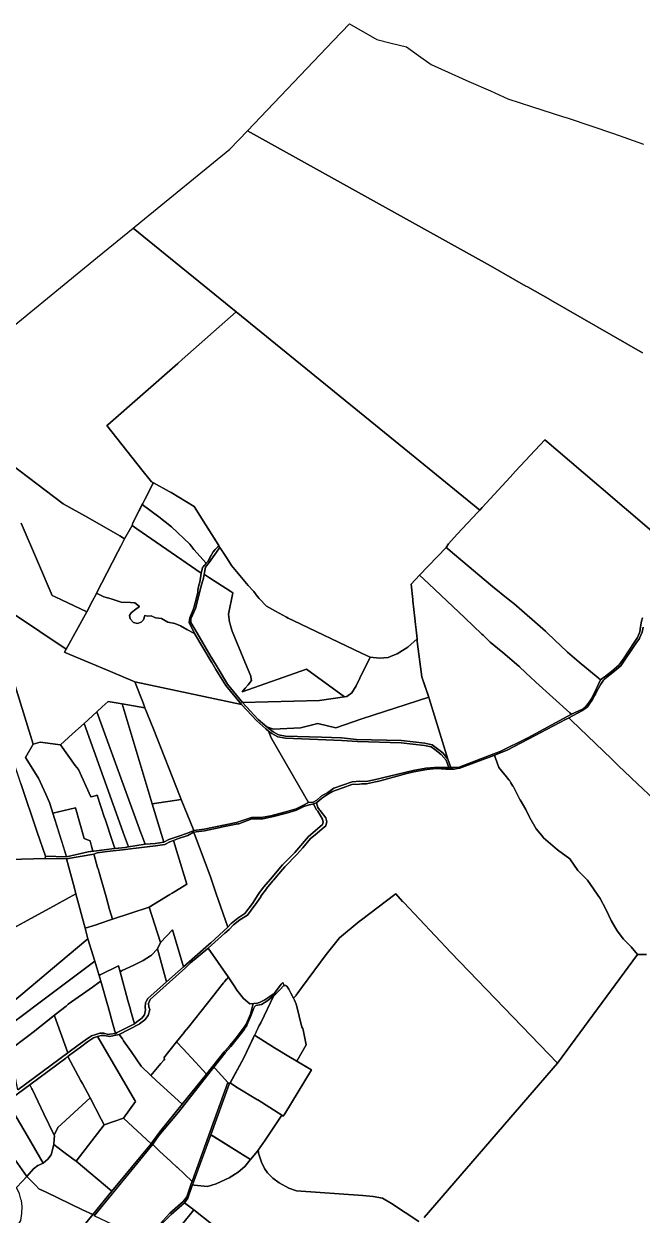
# Model space of a CAD drawing. Header units: metres. Extents: x 3 to 1005126, y 39 to 4383651.
# Drawn here: x 494539 to 495694, y 4373443 to 4375668 of the extents above; entities that cross this region are included whole.
import ezdxf

# ---------------------------------------------------------------- set-up
doc = ezdxf.new("R2010")
doc.units = ezdxf.units.M
doc.header["$MEASUREMENT"] = 0
doc.layers.add('TM_Llucmajor', color=7, linetype='Continuous')

msp = doc.modelspace()

# ---------------------------------------------------------------- linework, layer by layer
at = {"layer": 'TM_Llucmajor', "linetype": 'Continuous', "flags": 128}
for points in [[(495694.2, 4375054), (495523.3, 4375152.5), (495522.9, 4375152.7), (495479.5, 4375177), (495476.5, 4375178.7), (495410.3, 4375216.5), (495410.3, 4375216.5), (494956.4, 4375468.8), (495116.8, 4375636.5), (495147.3, 4375668.4), (495198.4, 4375639), (495224.9, 4375632.3), (495253.4, 4375625.2), (495276.4, 4375609.2), (495299.9, 4375592.2), (495370.3, 4375560.8), (495410.3, 4375543), (495443.1, 4375528.4), (495488.8, 4375513.6), (495545.3, 4375495.3), (495555.7, 4375492), (495640.3, 4375463.8), (495696.2, 4375443.4)], [(495742.1, 4374695.4), (495668.1, 4374758.5), (495656.6, 4374768.3), (495625.6, 4374794.7), (495605, 4374812.3), (495515.6, 4374888.3), (495511.9, 4374891.5), (495457.4, 4374832.7), (495447.3, 4374821.8), (495394.8, 4374765), (495390.4, 4374760.3), (495279.1, 4374850.8), (495259.4, 4374866.9), (494935.8, 4375130.3), (494935.8, 4375130.3), (494743.2, 4375287), (494757.5, 4375298.8), (494923.5, 4375434.4), (494956.4, 4375468.8), (495410.3, 4375216.5), (495476.5, 4375178.7), (495479.5, 4375177), (495522.9, 4375152.7), (495523.3, 4375152.5), (495694.2, 4375054)], [(494464.7, 4375059.4), (494676.3, 4375232.4), (494743.2, 4375287), (494935.8, 4375130.3), (494834.4, 4375041.3), (494826.4, 4375034.3), (494695.6, 4374919.5), (494694.1, 4374918.2), (494759.5, 4374835.6), (494777.3, 4374813), (494777.3, 4374813), (494780.9, 4374811.1), (494780.1, 4374809.5), (494764.9, 4374780), (494742.3, 4374736.2), (494741.5, 4374731.2), (494727.1, 4374706.8), (494718.1, 4374712), (494658.2, 4374746.2), (494612.6, 4374771.6), (494514.2, 4374846.7)], [(495694.5, 4374559.2), (495692.9, 4374553), (495690.7, 4374542.1), (495689.5, 4374532.6), (495685.2, 4374522.2), (495679, 4374513.2), (495660, 4374484.2), (495650.9, 4374471.3), (495636.9, 4374459), (495625.5, 4374450.1), (495623.9, 4374448.7), (495623.7, 4374448.6), (495616.2, 4374442.9), (495611.5, 4374446.9), (495576.5, 4374476.2), (495554.6, 4374494.6), (495553.3, 4374495.8), (495530.9, 4374517.2), (495515.7, 4374531.7), (495513.4, 4374533.8), (495454.3, 4374585.8), (495443.8, 4374594), (495414.5, 4374617.2), (495410.3, 4374620.5), (495358.9, 4374664), (495339.6, 4374680.3), (495330.2, 4374688.2), (495330.2, 4374688.2), (495327.6, 4374690.3), (495332.2, 4374697.4), (495348.5, 4374715), (495386.9, 4374756.5), (495390.4, 4374760.3), (495394.8, 4374765), (495447.3, 4374821.8), (495457.4, 4374832.7), (495511.9, 4374891.5), (495515.6, 4374888.3), (495605, 4374812.3), (495625.6, 4374794.7), (495656.6, 4374768.3), (495668.1, 4374758.5), (495742.1, 4374695.4)], [(494514.2, 4374846.7), (494612.6, 4374771.6), (494658.2, 4374746.2), (494718.1, 4374712), (494727.1, 4374706.8), (494719.8, 4374692.6), (494714.5, 4374682.4), (494674.8, 4374605.3), (494673.7, 4374603.2), (494667.4, 4374591), (494656.8, 4374570.5), (494597.6, 4374598.1), (494591.8, 4374600.8), (494564.3, 4374664.9), (494534, 4374735.5)], [(494534, 4374735.5), (494564.3, 4374664.9), (494591.8, 4374600.8), (494597.6, 4374598.1), (494656.8, 4374570.5), (494617.9, 4374500.4), (494519.6, 4374566.4)], [(494519.6, 4374566.4), (494617.9, 4374500.4), (494614.8, 4374494.8), (494617.2, 4374493.8), (494617.2, 4374493.8), (494701, 4374458.5), (494746.2, 4374439.4), (494761.5, 4374400.5), (494765.2, 4374391.1), (494722.3, 4374398.4), (494696.6, 4374402.8), (494685.5, 4374392.6), (494675, 4374383.2), (494651.3, 4374361.7), (494629.9, 4374342.2), (494607.4, 4374321.8), (494569.6, 4374326.7), (494556.4, 4374322.8), (494514.6, 4374458)], [(495695.5, 4374541.6), (495693.7, 4374532.3), (495689, 4374521), (495688.7, 4374520.6), (495682.2, 4374511), (495653.8, 4374469.4), (495638.9, 4374457), (495628.1, 4374447.9), (495623.5, 4374444.2), (495621.5, 4374442.5), (495616.6, 4374435.2), (495609.5, 4374421.9), (495607.3, 4374417.8), (495606.7, 4374416.7), (495605.6, 4374414.6), (495601.2, 4374406.3), (495595.8, 4374398.5), (495595.6, 4374398.2), (495594.2, 4374396.2), (495591.7, 4374392.8), (495582.6, 4374386), (495556.9, 4374372.2), (495556.2, 4374371.8), (495551.9, 4374369.6), (495504.8, 4374344.9), (495494.3, 4374339.4), (495494.2, 4374339.3), (495494.1, 4374339.3), (495441.7, 4374312), (495417.9, 4374302.2), (495417.2, 4374301.9), (495416.9, 4374301.7), (495416.8, 4374301.7), (495353, 4374278.4), (495344.9, 4374276.8), (495343.1, 4374276.4), (495341.5, 4374276.1), (495327.5, 4374276.2), (495326.9, 4374276.2), (495308.9, 4374277.3), (495291.9, 4374275.9), (495267.2, 4374271.4), (495267.1, 4374271.3), (495254.6, 4374268), (495204.5, 4374254.7), (495199.5, 4374253.4), (495198.6, 4374253.1), (495195.6, 4374252.5), (495178.7, 4374249), (495178.4, 4374249), (495170.5, 4374248.9), (495170, 4374248.9), (495165.7, 4374248.6), (495151.4, 4374247.6), (495134.5, 4374241.3), (495120.6, 4374236.6), (495115.3, 4374234.9), (495115.2, 4374234.8), (495108, 4374230.1), (495095.1, 4374221.7), (495085.3, 4374213.7), (495079.8, 4374211.4), (495077.8, 4374210.8), (495071.8, 4374210), (495062, 4374206.5), (495048.5, 4374200), (495029.6, 4374193.9), (495005.4, 4374187.9), (494985.1, 4374183.5), (494964.6, 4374183.6), (494940.2, 4374174.5), (494938.7, 4374174.2), (494907.7, 4374168.1), (494905.5, 4374167.6), (494876.1, 4374161.2), (494856, 4374158.7), (494845.2, 4374152.7), (494827.5, 4374146.8), (494818.3, 4374143.4), (494811.4, 4374140.8), (494802, 4374135.6), (494785, 4374133.4), (494738.3, 4374127.5), (494728.8, 4374126), (494694.4, 4374122.4), (494675.8, 4374119.9), (494669.5, 4374117.9), (494618.8, 4374108.6), (494618.8, 4374108.6), (494579, 4374109.6), (494579.1, 4374113.6), (494618.5, 4374112.6), (494659, 4374121.9), (494669.4, 4374123.3), (494693.8, 4374126.5), (494703.5, 4374127.5), (494728.4, 4374130.1), (494734.3, 4374131.1), (494765.6, 4374136), (494774.6, 4374136.7), (494784.4, 4374137.5), (494800.7, 4374139.8), (494809.9, 4374144.7), (494826.3, 4374150.8), (494844.3, 4374156.8), (494856.7, 4374162), (494875.6, 4374164), (494936.1, 4374176.8), (494964, 4374186.2), (494982.5, 4374186.2), (495000.3, 4374189.1), (495026.1, 4374196), (495047.7, 4374202.4), (495060.3, 4374208.3), (495070.6, 4374213.9), (495079.1, 4374214.6), (495085.9, 4374218.7), (495094.5, 4374226.1), (495106.5, 4374232.9), (495118, 4374240.6), (495133.9, 4374246.3), (495152.3, 4374252.4), (495166.4, 4374253.7), (495178.3, 4374253.2), (495193.1, 4374256.3), (495266, 4374273.7), (495289.9, 4374278.1), (495305.9, 4374279.3), (495329.5, 4374279.3), (495332.6, 4374279.3), (495336.4, 4374279.3), (495340.6, 4374279.3), (495352.1, 4374280.3), (495416.5, 4374304.9), (495426.9, 4374308.8), (495427.1, 4374308.9), (495480.4, 4374334.9), (495561.6, 4374379.1), (495582.5, 4374388.6), (495589.5, 4374394.4), (495593.8, 4374399.9), (495598.7, 4374406.8), (495604.8, 4374418.8), (495616.2, 4374442.9), (495623.7, 4374448.6), (495623.9, 4374448.7), (495625.5, 4374450.1), (495636.9, 4374459), (495650.9, 4374471.3), (495660, 4374484.2), (495679, 4374513.2), (495685.2, 4374522.2), (495689.5, 4374532.6), (495690.7, 4374542.1), (495692.9, 4374553), (495694.5, 4374559.2)], [(495777.8, 4374161.8), (495674.3, 4374259.1), (495672.6, 4374260.6), (495672, 4374261.3), (495660.7, 4374272.1), (495649.7, 4374282.7), (495636.4, 4374295.5), (495561.8, 4374367.4), (495561.8, 4374367.4), (495556.9, 4374372.2), (495582.6, 4374386), (495591.7, 4374392.8), (495594.2, 4374396.2), (495595.6, 4374398.2), (495595.8, 4374398.5), (495601.2, 4374406.3), (495605.6, 4374414.6), (495606.7, 4374416.7), (495607.3, 4374417.8), (495609.5, 4374421.9), (495616.6, 4374435.2), (495621.5, 4374442.5), (495623.5, 4374444.2), (495628.1, 4374447.9), (495638.9, 4374457), (495653.8, 4374469.4), (495682.2, 4374511), (495688.7, 4374520.6), (495689, 4374521), (495693.7, 4374532.3), (495695.5, 4374541.6)], [(495701.8, 4373930), (495685.1, 4373930.3), (495673.6, 4373944.6), (495659, 4373959), (495647.4, 4373974.5), (495635.9, 4373993.6), (495626.2, 4374015.1), (495615.4, 4374034.5), (495591.5, 4374069.2), (495573.8, 4374086.9), (495558.7, 4374108.9), (495536, 4374125.4), (495509.5, 4374148.4), (495506.3, 4374152.3), (495505.7, 4374153), (495495.6, 4374164.9), (495484.3, 4374185.4), (495483.6, 4374186.8), (495476.3, 4374201.2), (495466.1, 4374218.8), (495465.6, 4374219.6), (495453.3, 4374243.1), (495452.5, 4374244.6), (495448.7, 4374251.1), (495446.6, 4374254.8), (495445.6, 4374256), (495442, 4374260.2), (495441.7, 4374260.6), (495441.3, 4374261.1), (495437.3, 4374265.9), (495425.9, 4374279.3), (495419.2, 4374298.7), (495419.2, 4374298.7), (495417.9, 4374302.2), (495441.7, 4374312), (495494.1, 4374339.3), (495494.2, 4374339.3), (495494.3, 4374339.4), (495504.8, 4374344.9), (495551.9, 4374369.6), (495556.2, 4374371.8), (495556.9, 4374372.2), (495561.8, 4374367.4), (495636.4, 4374295.5), (495649.7, 4374282.7), (495660.7, 4374272.1), (495672, 4374261.3), (495672.6, 4374260.6), (495674.3, 4374259.1), (495777.8, 4374161.8)], [(494533.5, 4374249.4), (494564.1, 4374158.4), (494579.1, 4374113.6), (494579, 4374109.6), (494512.8, 4374107.4)], [(494527.7, 4373677.4), (494620.9, 4373746.3), (494640.6, 4373760.9), (494653.2, 4373770.3), (494665, 4373778), (494673.2, 4373780.8), (494680.6, 4373783.2), (494688.4, 4373783.2), (494696.6, 4373780.9), (494699.3, 4373781.2), (494710.1, 4373782.7), (494713, 4373784.4), (494745.6, 4373801), (494750.2, 4373804.2), (494759.5, 4373811.2), (494764.4, 4373817.7), (494766.3, 4373826.8), (494765.8, 4373831.5), (494766.2, 4373839.9), (494767.6, 4373842.4), (494770.7, 4373848.1), (494805.6, 4373879.2), (494836.9, 4373907), (494884.6, 4373948.8), (494888.2, 4373952.2), (494919.9, 4373981.5), (494926.4, 4373988.4), (494938.7, 4373998.3), (494951.9, 4374007), (494966, 4374025.6), (494976.3, 4374042.3), (494979, 4374045.9), (494987.2, 4374056.7), (494999.8, 4374071), (495022.1, 4374097.5), (495045, 4374120.8), (495070.9, 4374150.5), (495091.6, 4374168.8), (495096.9, 4374172.7), (495098, 4374177.5), (495096.8, 4374182.9), (495088.1, 4374198), (495085.2, 4374201.3), (495079.8, 4374211.4), (495085.3, 4374213.7), (495088, 4374204.9), (495091.3, 4374200.6), (495092.6, 4374198.9), (495092.7, 4374198.9), (495102.9, 4374185.2), (495104.6, 4374177.8), (495104.1, 4374175.9), (495102.8, 4374170.4), (495096.2, 4374165), (495086.6, 4374156.9), (495076.8, 4374148.7), (495074.5, 4374146.8), (495059.9, 4374129.7), (495048.9, 4374116.8), (495026.2, 4374093.8), (495022.6, 4374089.6), (495021.8, 4374088.7), (495005.3, 4374069), (495004.2, 4374067.7), (494992.3, 4374053.4), (494992.1, 4374053.1), (494981.8, 4374039), (494981.3, 4374038.2), (494971, 4374022.9), (494970.6, 4374022.5), (494956.4, 4374003.8), (494942.4, 4373995), (494942.2, 4373994.9), (494930.5, 4373985.9), (494922.6, 4373977.2), (494914.2, 4373970.3), (494882.9, 4373941.8), (494882.6, 4373941.6), (494850.5, 4373914.6), (494844, 4373908.4), (494843.3, 4373907.8), (494843.2, 4373907.7), (494842.9, 4373907.4), (494840.7, 4373905.4), (494774.6, 4373846.4), (494771.7, 4373838.9), (494772.2, 4373832.4), (494772.2, 4373832.2), (494774, 4373827.5), (494771.3, 4373816.4), (494764.9, 4373807.9), (494755.2, 4373800.7), (494754.1, 4373800.1), (494717.1, 4373781), (494713.6, 4373780.3), (494698.7, 4373776.9), (494689.8, 4373779.2), (494683.5, 4373779.1), (494676.7, 4373777), (494674.7, 4373776.3), (494669, 4373774.4), (494657.9, 4373767.2), (494644.6, 4373757.2), (494624.2, 4373741.9), (494620.9, 4373739.4), (494620.3, 4373739), (494619.5, 4373738.4), (494617.2, 4373736.6), (494549.9, 4373686.9), (494507.7, 4373655.5)], [(495277, 4373431.7), (495225.4, 4373465.3), (495208.9, 4373475.1), (495191.3, 4373478.2), (495172.4, 4373480.3), (495048, 4373488.7), (495033.8, 4373494.1), (495015.9, 4373503.9), (495004, 4373512.7), (494994.3, 4373522.2), (494988.6, 4373530.8), (494982.9, 4373542.6), (494977.5, 4373559.4), (494977.4, 4373560.1), (494976.9, 4373564.6), (494989.5, 4373583.4), (494995.6, 4373592.5), (495002.2, 4373602.4), (495020.8, 4373630.2), (495023.6, 4373628.4), (495026.4, 4373632.7), (495076.3, 4373714.9), (495075.2, 4373715.5), (495075.2, 4373715.5), (495048.7, 4373731.1), (495066.3, 4373761.3), (495060.6, 4373789.4), (495060.1, 4373791.8), (495058.3, 4373794.2), (495048.3, 4373835.7), (495047.7, 4373837.2), (495044.2, 4373844.8), (495042.3, 4373848.5), (495046.7, 4373853.1), (495047.5, 4373854), (495059.4, 4373870.2), (495103.6, 4373930.3), (495128.8, 4373961.2), (495165.2, 4373991.7), (495169.4, 4373994.8), (495231.7, 4374042), (495233.6, 4374043.4), (495246.2, 4374029.4), (495247.3, 4374028.3), (495248.5, 4374027.1), (495336.4, 4373933.7), (495535.5, 4373727.4), (495286.7, 4373439.1)], [(495286.7, 4373439.1), (495535.5, 4373727.4), (495685.1, 4373930.3), (495701.8, 4373930)], [(494586.5, 4373343.6), (494667.9, 4373444.4), (494703.5, 4373488.5), (494776.5, 4373576.6), (494779.4, 4373580.6), (494794.8, 4373601.7), (494795.2, 4373602.2), (494834.6, 4373650.7), (494880.4, 4373706.6), (494913.4, 4373748.5), (494914.5, 4373749.8), (494923.9, 4373760.5), (494936, 4373775.3), (494943, 4373784.5), (494949.3, 4373792.7), (494954, 4373800.3), (494962, 4373818.7), (494967.5, 4373838.6), (494968.7, 4373838.7), (494975.4, 4373839.5), (494976.4, 4373839.7), (494979.3, 4373840.4), (494989.2, 4373845.6), (494998.7, 4373851.9), (495006.4, 4373857.4), (495014.3, 4373868.2), (495019.5, 4373874.5), (495020.4, 4373875.5), (495021.4, 4373876.5), (495022.6, 4373877.2), (495023, 4373877.5), (495023.5, 4373876.2), (495025.1, 4373872.4), (495025.1, 4373872.4), (495024.6, 4373872.2), (495024.3, 4373872.1), (495016.9, 4373864.4), (495009.5, 4373856.6), (494994.7, 4373844.4), (494982.7, 4373837), (494972, 4373834.9), (494970.8, 4373833.8), (494969.7, 4373832.5), (494968.1, 4373829), (494963.6, 4373816.7), (494955.6, 4373798.3), (494955.2, 4373797.7), (494952.3, 4373793), (494950.9, 4373790.7), (494944.6, 4373782.5), (494937.6, 4373773.3), (494925.5, 4373758.6), (494915.1, 4373746.6), (494882.2, 4373704.8), (494827.7, 4373636), (494791.1, 4373592.3), (494780.1, 4373575.7), (494670.1, 4373442.3)], [(494797.8, 4373432.4), (494811.9, 4373447), (494836.8, 4373468.8), (494843.2, 4373477.8), (494851.6, 4373501.8), (494853.9, 4373508.2), (494920.1, 4373690.9), (494920.5, 4373690.5), (494923, 4373690.2), (494923.1, 4373690.1), (494922.3, 4373688.1), (494888.1, 4373593.6), (494853, 4373497), (494845.4, 4373475.1), (494839.1, 4373466.7), (494813.9, 4373444.8), (494800, 4373430.4)], [(494889.2, 4373427.4), (494856.2, 4373453.3), (494839.1, 4373466.7), (494845.4, 4373475.1), (494845.4, 4373475.1), (494853, 4373497), (494854.3, 4373500.4), (494857, 4373499.7), (494882.2, 4373496.8), (494898.2, 4373502), (494915.8, 4373510.1), (494922.5, 4373513.2), (494939.5, 4373523.8), (494952, 4373534), (494961.8, 4373546.9), (494962.1, 4373547.3), (494975.6, 4373563.1), (494976.9, 4373564.6), (494977.4, 4373560.1), (494977.5, 4373559.4), (494982.9, 4373542.6), (494988.6, 4373530.8), (494994.3, 4373522.2), (495004, 4373512.7), (495015.9, 4373503.9), (495033.8, 4373494.1), (495048, 4373488.7), (495172.4, 4373480.3), (495191.3, 4373478.2), (495208.9, 4373475.1), (495225.4, 4373465.3), (495277, 4373431.7)], [(494787.2, 4373367.2), (494856.2, 4373453.3), (494889.2, 4373427.4)]]:
    msp.add_lwpolyline(points, dxfattribs=at)
for points in [[(494780.9, 4374811.1), (494777.3, 4374813), (494759.5, 4374835.6), (494694.1, 4374918.2), (494695.6, 4374919.5), (494826.4, 4375034.3), (494834.4, 4375041.3), (494935.8, 4375130.3), (495259.4, 4374866.9), (495279.1, 4374850.8), (495390.4, 4374760.3), (495386.9, 4374756.5), (495348.5, 4374715), (495332.2, 4374697.4), (495327.6, 4374690.3), (495277.7, 4374638.6), (495262.3, 4374621.9), (495265.4, 4374593), (495265.6, 4374590.8), (495269.1, 4374558.6), (495270.5, 4374546.4), (495271.6, 4374536.3), (495273.3, 4374520), (495256.4, 4374504.3), (495236.5, 4374491.7), (495228.3, 4374488.4), (495219.2, 4374484.8), (495203.4, 4374483.4), (495185.6, 4374485.3), (495169.7, 4374492.9), (495041.9, 4374554.1), (495032.5, 4374558.6), (495029.8, 4374560.1), (495009.2, 4374571.3), (494992.1, 4374580.9), (494978.2, 4374595.1), (494974.9, 4374599.3), (494968.3, 4374607.9), (494967, 4374609.3), (494958.1, 4374619.4), (494926.5, 4374656.7), (494918.4, 4374669.5), (494913.6, 4374677.2), (494874.1, 4374740.2), (494869.1, 4374748.1), (494857.1, 4374767.1), (494814.3, 4374792.8), (494810.3, 4374795.2), (494780.9, 4374811.1)], [(494761.5, 4374773.5), (494764.9, 4374780), (494780.1, 4374809.5), (494780.9, 4374811.1), (494810.3, 4374795.2), (494814.3, 4374792.8), (494857.1, 4374767.1), (494869.1, 4374748.1), (494874.1, 4374740.2), (494903.1, 4374694), (494901, 4374691.5), (494896.3, 4374686.7), (494892.6, 4374682.2), (494888.9, 4374675.4), (494887.6, 4374673.1), (494887, 4374672), (494886.2, 4374670.5), (494885, 4374668.4), (494884.1, 4374666.6), (494883.5, 4374665.6), (494883, 4374664.9), (494882.5, 4374664.2), (494881.9, 4374663.6), (494879.6, 4374661.1), (494856.4, 4374686.4), (494848.9, 4374696.6), (494814.8, 4374729.1), (494790.8, 4374747.6), (494760, 4374770.5), (494761, 4374772.4), (494761.5, 4374773.5)], [(494879.6, 4374661.1), (494875.6, 4374656.9), (494873.7, 4374654.3), (494872.9, 4374652.8), (494872.5, 4374651.8), (494872.2, 4374651.2), (494871.8, 4374649.5), (494870.5, 4374644.8), (494870.1, 4374642.2), (494750, 4374725.4), (494741.5, 4374731.2), (494742.3, 4374736.2), (494760, 4374770.5), (494790.8, 4374747.6), (494814.8, 4374729.1), (494848.9, 4374696.6), (494856.4, 4374686.4), (494879.6, 4374661.1)], [(494863.9, 4374606.6), (494859.2, 4374587.3), (494856.7, 4374577.6), (494855.9, 4374575.6), (494848.8, 4374559.1), (494847.6, 4374550.3), (494857.8, 4374530), (494843.1, 4374537.5), (494831.7, 4374544.1), (494820.8, 4374548.4), (494807.9, 4374551.1), (494795.9, 4374557.6), (494784.6, 4374559.2), (494777, 4374562.8), (494770.3, 4374562.2), (494765, 4374563.3), (494762.5, 4374555.3), (494758.3, 4374550.7), (494751, 4374548.4), (494743.5, 4374550.1), (494737.6, 4374557.4), (494736.4, 4374563.2), (494739.5, 4374568.3), (494745.4, 4374573.4), (494755.1, 4374579.9), (494746.1, 4374587), (494738.3, 4374587.7), (494720.4, 4374588.2), (494702.2, 4374594.3), (494688.6, 4374598.3), (494682.4, 4374601.5), (494674.8, 4374605.3), (494714.5, 4374682.4), (494719.8, 4374692.6), (494727.1, 4374706.8), (494741.5, 4374731.2), (494750, 4374725.4), (494870.1, 4374642.2), (494867.4, 4374625.7), (494865.8, 4374620.2), (494864, 4374610.7), (494863.9, 4374606.6)], [(494863.9, 4374606.6), (494864, 4374610.7), (494865.8, 4374620.2), (494867.4, 4374625.7), (494870.1, 4374642.2), (494870.5, 4374644.8), (494871.8, 4374649.5), (494872.2, 4374651.2), (494872.5, 4374651.8), (494872.9, 4374652.8), (494873.7, 4374654.3), (494875.6, 4374656.9), (494881.9, 4374663.6), (494882.5, 4374664.2), (494883.5, 4374665.6), (494887, 4374672), (494888.9, 4374675.4), (494892.6, 4374682.2), (494896.3, 4374686.7), (494901, 4374691.5), (494903.1, 4374694), (494905.2, 4374690.6), (494903.1, 4374688.1), (494903, 4374687.9), (494888.1, 4374666.9), (494885, 4374662.5), (494880.1, 4374655.9), (494878.2, 4374653.4), (494878.2, 4374653.4), (494877.7, 4374650.7), (494875.2, 4374637.1), (494874.4, 4374633.2), (494869.9, 4374618), (494869.5, 4374616.3), (494861.9, 4374585.9), (494859.6, 4374576.6), (494850.8, 4374557.3), (494850.8, 4374550.2), (494861.8, 4374531.6), (494889, 4374485.7), (494889.4, 4374485), (494901.8, 4374464.1), (494919.2, 4374434.8), (494947.5, 4374400.9), (494976.9, 4374369.3), (494993.4, 4374354.9), (495004.5, 4374346.1), (495014.8, 4374340.7), (495027.9, 4374338.1), (495094.6, 4374335.8), (495132.1, 4374334.9), (495160.3, 4374331.7), (495244.1, 4374329.7), (495287.9, 4374324.8), (495301.4, 4374321.9), (495309.3, 4374316.4), (495321.3, 4374306.9), (495331, 4374294.9), (495336.4, 4374279.3), (495332.6, 4374279.3), (495327.5, 4374292.9), (495318.5, 4374304), (495306.9, 4374313.2), (495299.8, 4374318.1), (495287.4, 4374320.6), (495243.5, 4374325.4), (495162.3, 4374328), (495132.9, 4374330), (495027.5, 4374334.1), (495013.5, 4374336.9), (495002.3, 4374342.7), (494996.1, 4374347.4), (494990.8, 4374351.8), (494974.1, 4374366.4), (494945.7, 4374397.2), (494916.1, 4374432.8), (494897.7, 4374462.6), (494889.9, 4374475.3), (494888.6, 4374477.4), (494857.8, 4374530), (494847.6, 4374550.3), (494848.8, 4374559.1), (494855.9, 4374575.6), (494856.7, 4374577.6), (494859.2, 4374587.3), (494863.9, 4374606.6)], [(494875.8, 4374640), (494875.8, 4374640.1), (494877.7, 4374650.7), (494878.2, 4374653.4), (494878.2, 4374653.4), (494880.1, 4374655.9), (494885, 4374662.5), (494888.1, 4374666.9), (494903, 4374687.9), (494903.1, 4374688.1), (494905.2, 4374690.6), (494913.6, 4374677.2), (494918.4, 4374669.5), (494926.5, 4374656.7), (494958.1, 4374619.4), (494967, 4374609.3), (494968.3, 4374607.9), (494974.9, 4374599.3), (494978.2, 4374595.1), (494992.1, 4374580.9), (495009.2, 4374571.3), (495029.8, 4374560.1), (495032.5, 4374558.6), (495041.9, 4374554.1), (495169.7, 4374492.9), (495185.6, 4374485.3), (495166.4, 4374446.5), (495159.5, 4374431.7), (495151.7, 4374419), (495142.4, 4374412.3), (495137.7, 4374411.6), (495066.6, 4374463.1), (494947, 4374420.9), (494952.4, 4374427.5), (494957.7, 4374434), (494964, 4374441.9), (494963.1, 4374448.1), (494962.8, 4374450.2), (494953.1, 4374473.8), (494928.3, 4374534.1), (494925.7, 4374542.4), (494923.4, 4374549.4), (494923, 4374550.9), (494921.2, 4374565.6), (494929.5, 4374605.4), (494925.3, 4374608.1), (494885.9, 4374633.5), (494876.3, 4374639.7), (494875.8, 4374640)], [(495295.1, 4374622.2), (495277.7, 4374638.6), (495327.6, 4374690.3), (495330.2, 4374688.2), (495339.6, 4374680.3), (495358.9, 4374664), (495410.3, 4374620.5), (495414.5, 4374617.2), (495443.8, 4374594), (495454.3, 4374585.8), (495513.4, 4374533.8), (495515.7, 4374531.7), (495530.9, 4374517.2), (495553.3, 4374495.8), (495554.6, 4374494.6), (495576.5, 4374476.2), (495611.5, 4374446.9), (495616.2, 4374442.9), (495604.8, 4374418.8), (495598.7, 4374406.8), (495593.8, 4374399.9), (495589.5, 4374394.4), (495582.5, 4374388.6), (495561.6, 4374379.1), (495558.7, 4374381.7), (495495.5, 4374438.6), (495493.2, 4374440.7), (495486.5, 4374447.2), (495465, 4374467.7), (495464.5, 4374468.1), (495463.8, 4374468.7), (495438.1, 4374490.6), (495433.2, 4374494.8), (495430.6, 4374497), (495410.2, 4374513.7), (495396.9, 4374526.4), (495394.5, 4374528.6), (495362.4, 4374558.9), (495295.1, 4374622.2)], [(494874.4, 4374633.2), (494875.2, 4374637.1), (494875.8, 4374640.1), (494875.8, 4374640), (494876.3, 4374639.7), (494885.9, 4374633.5), (494925.3, 4374608.1), (494929.5, 4374605.4), (494921.2, 4374565.6), (494923, 4374550.9), (494923.4, 4374549.4), (494925.7, 4374542.4), (494928.3, 4374534.1), (494953.1, 4374473.8), (494962.8, 4374450.2), (494963.1, 4374448.1), (494964, 4374441.9), (494957.7, 4374434), (494952.4, 4374427.5), (494947, 4374420.9), (495066.6, 4374463.1), (495137.7, 4374411.6), (495091.3, 4374404.9), (494947.5, 4374400.9), (494919.2, 4374434.8), (494901.8, 4374464.1), (494889.4, 4374485), (494889, 4374485.7), (494861.8, 4374531.6), (494850.8, 4374550.2), (494850.8, 4374557.3), (494859.6, 4374576.6), (494861.9, 4374585.9), (494869.5, 4374616.3), (494874.4, 4374633.2)], [(495265.6, 4374590.8), (495265.4, 4374593), (495262.3, 4374621.9), (495277.7, 4374638.6), (495295.1, 4374622.2), (495362.4, 4374558.9), (495394.5, 4374528.6), (495396.9, 4374526.4), (495410.2, 4374513.7), (495430.6, 4374497), (495433.2, 4374494.8), (495438.1, 4374490.6), (495463.8, 4374468.7), (495464.5, 4374468.1), (495465, 4374467.7), (495486.5, 4374447.2), (495493.2, 4374440.7), (495495.5, 4374438.6), (495558.7, 4374381.7), (495561.6, 4374379.1), (495480.4, 4374334.9), (495427.1, 4374308.9), (495426.9, 4374308.8), (495416.5, 4374304.9), (495352.1, 4374280.3), (495340.6, 4374279.3), (495336.4, 4374279.3), (495331, 4374294.9), (495296.1, 4374408.4), (495282.2, 4374449), (495274.4, 4374510.1), (495273.9, 4374515.1), (495273.3, 4374520), (495271.6, 4374536.3), (495270.5, 4374546.4), (495269.1, 4374558.6), (495265.6, 4374590.8)], [(494617.9, 4374500.4), (494656.8, 4374570.5), (494667.4, 4374591), (494673.7, 4374603.2), (494674.8, 4374605.3), (494682.4, 4374601.5), (494688.6, 4374598.3), (494702.2, 4374594.3), (494720.4, 4374588.2), (494738.3, 4374587.7), (494746.1, 4374587), (494755.1, 4374579.9), (494745.4, 4374573.4), (494739.5, 4374568.3), (494736.4, 4374563.2), (494737.6, 4374557.4), (494743.5, 4374550.1), (494751, 4374548.4), (494758.3, 4374550.7), (494762.5, 4374555.3), (494765, 4374563.3), (494770.3, 4374562.2), (494777, 4374562.8), (494784.6, 4374559.2), (494795.9, 4374557.6), (494807.9, 4374551.1), (494820.8, 4374548.4), (494831.7, 4374544.1), (494843.1, 4374537.5), (494857.8, 4374530), (494888.6, 4374477.4), (494889.9, 4374475.3), (494897.7, 4374462.6), (494916.1, 4374432.8), (494945.7, 4374397.2), (494746.2, 4374439.4), (494701, 4374458.5), (494617.2, 4374493.8), (494614.8, 4374494.8), (494617.9, 4374500.4)], [(494992.5, 4374355.6), (494976.9, 4374369.3), (494947.5, 4374400.9), (495091.3, 4374404.9), (495137.7, 4374411.6), (495142.4, 4374412.3), (495151.7, 4374419), (495159.5, 4374431.7), (495166.4, 4374446.5), (495185.6, 4374485.3), (495203.4, 4374483.4), (495219.2, 4374484.8), (495228.3, 4374488.4), (495236.5, 4374491.7), (495256.4, 4374504.3), (495273.3, 4374520), (495273.9, 4374515.1), (495274.4, 4374510.1), (495282.2, 4374449), (495295.2, 4374411.1), (495170.3, 4374370.4), (495121.7, 4374353.8), (495087.8, 4374361.4), (495055.8, 4374353.8), (495005.4, 4374351.2), (494992.5, 4374355.6)], [(494533.5, 4374249.4), (494471.2, 4374434.7), (494507.8, 4374454.4), (494514.6, 4374458), (494556.4, 4374322.8), (494541.9, 4374298.1), (494565.2, 4374261.6), (494566.3, 4374259.4), (494579.8, 4374229.4), (494586.8, 4374213.9), (494618.5, 4374112.6), (494579.1, 4374113.6), (494564.1, 4374158.4), (494533.5, 4374249.4)], [(494746.2, 4374439.4), (494945.7, 4374397.2), (494974.1, 4374366.4), (494990.8, 4374351.8), (494996.1, 4374347.4), (495000.6, 4374335.1), (495070.6, 4374213.9), (495060.3, 4374208.3), (495047.7, 4374202.4), (495026.1, 4374196), (495000.3, 4374189.1), (494982.5, 4374186.2), (494964, 4374186.2), (494936.1, 4374176.8), (494875.6, 4374164), (494856.7, 4374162), (494832.7, 4374219.4), (494830.8, 4374224.4), (494780.2, 4374353.1), (494765.2, 4374391.1), (494761.5, 4374400.5), (494746.2, 4374439.4)], [(494992.5, 4374355.6), (495005.4, 4374351.2), (495055.8, 4374353.8), (495087.8, 4374361.4), (495121.7, 4374353.8), (495170.3, 4374370.4), (495295.2, 4374411.1), (495296.1, 4374408.4), (495331, 4374294.9), (495321.3, 4374306.9), (495309.3, 4374316.4), (495301.4, 4374321.9), (495287.9, 4374324.8), (495244.1, 4374329.7), (495160.3, 4374331.7), (495132.1, 4374334.9), (495094.6, 4374335.8), (495027.9, 4374338.1), (495014.8, 4374340.7), (495004.5, 4374346.1), (494993.4, 4374354.9), (494992.5, 4374355.6)], [(494757.5, 4374157.6), (494675, 4374383.2), (494685.5, 4374392.6), (494696.6, 4374402.8), (494722.3, 4374398.4), (494778.9, 4374211.5), (494800.7, 4374139.8), (494784.4, 4374137.5), (494774.6, 4374136.7), (494765.6, 4374136), (494758, 4374156.4), (494757.7, 4374157.1), (494757.5, 4374157.6)], [(494722.3, 4374398.4), (494765.2, 4374391.1), (494780.2, 4374353.1), (494830.8, 4374224.4), (494832.7, 4374219.4), (494778.9, 4374211.5), (494722.3, 4374398.4)], [(494634.7, 4374283.5), (494607.4, 4374321.8), (494629.9, 4374342.2), (494651.3, 4374361.7), (494723.7, 4374159.8), (494725, 4374156.2), (494725, 4374156.1), (494734.3, 4374131.1), (494728.4, 4374130.1), (494708.9, 4374128.1), (494699.6, 4374155.9), (494695.5, 4374168.2), (494689.9, 4374184.8), (494689.7, 4374185.5), (494675.7, 4374227.6), (494672.2, 4374226.6), (494664.7, 4374224.7), (494664, 4374224.5), (494641.2, 4374275.5), (494634.7, 4374283.5)], [(494723.7, 4374159.8), (494651.3, 4374361.7), (494675, 4374383.2), (494757.5, 4374157.6), (494757.7, 4374157.1), (494758, 4374156.4), (494765.6, 4374136), (494734.3, 4374131.1), (494725, 4374156.1), (494725, 4374156.2), (494723.7, 4374159.8)], [(494996.1, 4374347.4), (495002.3, 4374342.7), (495013.5, 4374336.9), (495027.5, 4374334.1), (495132.9, 4374330), (495162.3, 4374328), (495243.5, 4374325.4), (495287.4, 4374320.6), (495299.8, 4374318.1), (495306.9, 4374313.2), (495318.5, 4374304), (495327.5, 4374292.9), (495332.6, 4374279.3), (495329.5, 4374279.3), (495305.9, 4374279.3), (495289.9, 4374278.1), (495266, 4374273.7), (495193.1, 4374256.3), (495178.3, 4374253.2), (495166.4, 4374253.7), (495152.3, 4374252.4), (495133.9, 4374246.3), (495118, 4374240.6), (495106.5, 4374232.9), (495094.5, 4374226.1), (495085.9, 4374218.7), (495079.1, 4374214.6), (495070.6, 4374213.9), (495000.6, 4374335.1), (494996.1, 4374347.4)], [(494635.2, 4374204.2), (494593, 4374194.1), (494586.8, 4374213.9), (494579.8, 4374229.4), (494566.3, 4374259.4), (494565.2, 4374261.6), (494541.9, 4374298.1), (494556.4, 4374322.8), (494569.6, 4374326.7), (494606.5, 4374321.9), (494607.4, 4374321.8), (494634.7, 4374283.5), (494641.2, 4374275.5), (494664, 4374224.5), (494664.7, 4374224.7), (494672.2, 4374226.6), (494675.7, 4374227.6), (494689.7, 4374185.5), (494689.9, 4374184.8), (494695.5, 4374168.2), (494699.6, 4374155.9), (494708.9, 4374128.1), (494703.5, 4374127.5), (494693.8, 4374126.5), (494669.4, 4374123.3), (494667.6, 4374123.1), (494662.7, 4374142.5), (494651.7, 4374147.1), (494635.2, 4374204.2)], [(495046.7, 4373853.1), (495042.3, 4373848.5), (495037.5, 4373858), (495033.6, 4373865.5), (495029.9, 4373871.1), (495029.2, 4373871.7), (495028.4, 4373872.2), (495028.1, 4373872.3), (495027.4, 4373872.5), (495026.5, 4373872.6), (495025.5, 4373872.5), (495025.1, 4373872.4), (495023.5, 4373876.2), (495023, 4373877.5), (495022.6, 4373877.2), (495021.4, 4373876.5), (495020.4, 4373875.5), (495019.5, 4373874.5), (495014.3, 4373868.2), (495006.4, 4373857.4), (494998.7, 4373851.9), (494989.2, 4373845.6), (494979.3, 4373840.4), (494976.4, 4373839.7), (494975.4, 4373839.5), (494968.7, 4373838.7), (494960.8, 4373837.8), (494949.5, 4373848.1), (494937, 4373863.8), (494933, 4373869.8), (494920.6, 4373888.4), (494882.9, 4373941.8), (494914.2, 4373970.3), (494922.6, 4373977.2), (494930.5, 4373985.9), (494942.2, 4373994.9), (494942.4, 4373995), (494956.4, 4374003.8), (494970.6, 4374022.5), (494971, 4374022.9), (494981.3, 4374038.2), (494981.8, 4374039), (494992.1, 4374053.1), (494992.3, 4374053.4), (495004.2, 4374067.7), (495005.3, 4374069), (495021.8, 4374088.7), (495022.6, 4374089.6), (495026.2, 4374093.8), (495048.9, 4374116.8), (495059.9, 4374129.7), (495074.5, 4374146.8), (495076.8, 4374148.7), (495086.6, 4374156.9), (495096.2, 4374165), (495102.8, 4374170.4), (495104.1, 4374175.9), (495104.6, 4374177.8), (495102.9, 4374185.2), (495092.7, 4374198.9), (495092.6, 4374198.9), (495091.3, 4374200.6), (495088, 4374204.9), (495085.3, 4374213.7), (495095.1, 4374221.7), (495108, 4374230.1), (495115.2, 4374234.8), (495115.3, 4374234.9), (495120.6, 4374236.6), (495134.5, 4374241.3), (495151.4, 4374247.6), (495165.7, 4374248.6), (495170, 4374248.9), (495170.5, 4374248.9), (495178.4, 4374249), (495178.7, 4374249), (495195.6, 4374252.5), (495198.6, 4374253.1), (495199.5, 4374253.4), (495204.5, 4374254.7), (495254.6, 4374268), (495267.1, 4374271.3), (495267.2, 4374271.4), (495291.9, 4374275.9), (495308.9, 4374277.3), (495326.9, 4374276.2), (495327.5, 4374276.2), (495341.5, 4374276.1), (495343.1, 4374276.4), (495344.9, 4374276.8), (495353, 4374278.4), (495416.8, 4374301.7), (495416.9, 4374301.7), (495417.2, 4374301.9), (495417.9, 4374302.2), (495419.2, 4374298.7), (495425.9, 4374279.3), (495437.3, 4374265.9), (495441.3, 4374261.1), (495441.7, 4374260.6), (495442, 4374260.2), (495445.6, 4374256), (495446.6, 4374254.8), (495448.7, 4374251.1), (495452.5, 4374244.6), (495453.3, 4374243.1), (495465.6, 4374219.6), (495466.1, 4374218.8), (495476.3, 4374201.2), (495483.6, 4374186.8), (495484.3, 4374185.4), (495495.6, 4374164.9), (495505.7, 4374153), (495506.3, 4374152.3), (495509.5, 4374148.4), (495536, 4374125.4), (495558.7, 4374108.9), (495573.8, 4374086.9), (495591.5, 4374069.2), (495615.4, 4374034.5), (495626.2, 4374015.1), (495635.9, 4373993.6), (495647.4, 4373974.5), (495659, 4373959), (495673.6, 4373944.6), (495685.1, 4373930.3), (495535.5, 4373727.4), (495336.4, 4373933.7), (495248.5, 4374027.1), (495247.3, 4374028.3), (495246.2, 4374029.4), (495233.6, 4374043.4), (495231.7, 4374042), (495169.4, 4373994.8), (495165.2, 4373991.7), (495128.8, 4373961.2), (495103.6, 4373930.3), (495059.4, 4373870.2), (495047.5, 4373854), (495046.7, 4373853.1)], [(494800.7, 4374139.8), (494778.9, 4374211.5), (494832.7, 4374219.4), (494856.7, 4374162), (494844.3, 4374156.8), (494826.3, 4374150.8), (494809.9, 4374144.7), (494800.7, 4374139.8)], [(494858.7, 4374151.6), (494856, 4374158.7), (494876.1, 4374161.2), (494905.5, 4374167.6), (494907.7, 4374168.1), (494938.7, 4374174.2), (494940.2, 4374174.5), (494964.6, 4374183.6), (494985.1, 4374183.5), (495005.4, 4374187.9), (495029.6, 4374193.9), (495048.5, 4374200), (495062, 4374206.5), (495071.8, 4374210), (495077.8, 4374210.8), (495079.8, 4374211.4), (495085.2, 4374201.3), (495088.1, 4374198), (495096.8, 4374182.9), (495098, 4374177.5), (495096.9, 4374172.7), (495091.6, 4374168.8), (495070.9, 4374150.5), (495045, 4374120.8), (495022.1, 4374097.5), (494999.8, 4374071), (494987.2, 4374056.7), (494979, 4374045.9), (494976.3, 4374042.3), (494966, 4374025.6), (494951.9, 4374007), (494938.7, 4373998.3), (494926.4, 4373988.4), (494919.9, 4373981.5), (494897.8, 4374045.2), (494888, 4374073.4), (494887.3, 4374075.2), (494858.7, 4374151.6)], [(494663, 4374141.3), (494667.6, 4374123.1), (494659, 4374121.9), (494618.5, 4374112.6), (494613.3, 4374129.4), (494593, 4374194.1), (494635.2, 4374204.2), (494651.7, 4374147.1), (494662.7, 4374142.5), (494663, 4374141.3)], [(494670.2, 4374115.5), (494669.5, 4374117.9), (494675.8, 4374119.9), (494694.4, 4374122.4), (494728.8, 4374126), (494738.3, 4374127.5), (494785, 4374133.4), (494802, 4374135.6), (494811.4, 4374140.8), (494818.3, 4374143.4), (494826.7, 4374116.2), (494843.5, 4374061.5), (494821.9, 4374048.3), (494816.2, 4374044.8), (494811.6, 4374042), (494773.2, 4374018.5), (494704.3, 4373995.9), (494699.1, 4374014.2), (494692.4, 4374037.6), (494679.4, 4374083.5), (494678.1, 4374088.1), (494676.7, 4374093), (494670.2, 4374115.5)], [(494794.1, 4373952.5), (494773.2, 4374018.5), (494811.6, 4374042), (494816.2, 4374044.8), (494821.9, 4374048.3), (494843.5, 4374061.5), (494826.7, 4374116.2), (494818.3, 4374143.4), (494827.5, 4374146.8), (494845.2, 4374152.7), (494856, 4374158.7), (494858.7, 4374151.6), (494887.3, 4374075.2), (494888, 4374073.4), (494897.8, 4374045.2), (494919.9, 4373981.5), (494888.2, 4373952.2), (494884.6, 4373948.8), (494836.9, 4373907), (494816.7, 4373976), (494794.1, 4373952.5)], [(494633.3, 4374054.4), (494618.8, 4374108.6), (494669.5, 4374117.9), (494670.2, 4374115.5), (494676.7, 4374093), (494678.1, 4374088.1), (494679.4, 4374083.5), (494692.4, 4374037.6), (494699.1, 4374014.2), (494704.3, 4373995.9), (494678.8, 4373987.5), (494673.9, 4373985.9), (494653.2, 4373979.1), (494636.1, 4374043.8), (494633.3, 4374054.4)], [(494448.2, 4374076.6), (494443.5, 4374100.2), (494469.2, 4374101.4), (494476.4, 4374102.6), (494480.6, 4374103.3), (494482.1, 4374103.4), (494498.5, 4374104), (494505.9, 4374105.8), (494512.8, 4374107.4), (494579, 4374109.6), (494618.8, 4374108.6), (494633.3, 4374054.4), (494636.1, 4374043.8), (494599.7, 4374023.8), (494546.2, 4373994.3), (494525.9, 4373983.2), (494516, 4373977.5), (494493.9, 4373965), (494473, 4373953.1), (494452.4, 4374055.9), (494448.2, 4374076.6)], [(494478.5, 4373925.6), (494473, 4373953.1), (494493.9, 4373965), (494516, 4373977.5), (494525.9, 4373983.2), (494546.2, 4373994.3), (494599.7, 4374023.8), (494636.1, 4374043.8), (494653.2, 4373979.1), (494658.4, 4373959.4), (494654.9, 4373956.4), (494592.5, 4373903.9), (494564.7, 4373880.5), (494498.5, 4373824.8), (494489, 4373872.4), (494482.4, 4373905.6), (494478.5, 4373925.6)], [(494671.5, 4373917.5), (494658.4, 4373959.4), (494653.2, 4373979.1), (494673.9, 4373985.9), (494678.8, 4373987.5), (494704.3, 4373995.9), (494773.2, 4374018.5), (494794.1, 4373952.5), (494788.4, 4373940.7), (494777.5, 4373929.1), (494775.5, 4373927.8), (494761.7, 4373918.7), (494746.9, 4373911.7), (494744.5, 4373910.5), (494722.8, 4373900.1), (494718.6, 4373898.1), (494715.5, 4373909.2), (494681.3, 4373892), (494679.4, 4373891.2), (494671.5, 4373917.5)], [(494805.6, 4373879.2), (494788.4, 4373940.7), (494794.1, 4373952.5), (494816.7, 4373976), (494836.9, 4373907), (494805.6, 4373879.2)], [(494671.5, 4373917.5), (494554.2, 4373829.7), (494551.2, 4373827.5), (494504.9, 4373792.6), (494498.5, 4373824.8), (494564.7, 4373880.5), (494592.5, 4373903.9), (494654.9, 4373956.4), (494658.4, 4373959.4), (494671.5, 4373917.5)], [(494774.7, 4373705.5), (494760.3, 4373719.4), (494758.3, 4373721.4), (494739.2, 4373748.9), (494725.2, 4373769.2), (494722.9, 4373772.6), (494717.1, 4373781), (494754.1, 4373800.1), (494755.2, 4373800.7), (494764.9, 4373807.9), (494771.3, 4373816.4), (494774, 4373827.5), (494772.2, 4373832.2), (494772.2, 4373832.4), (494771.7, 4373838.9), (494774.6, 4373846.4), (494840.7, 4373905.4), (494842.9, 4373907.4), (494843.2, 4373907.7), (494843.3, 4373907.8), (494844, 4373908.4), (494850.5, 4373914.6), (494882.6, 4373941.6), (494882.9, 4373941.8), (494920.6, 4373888.4), (494918.4, 4373884.9), (494917.1, 4373883.5), (494913.5, 4373879.2), (494912.7, 4373878.1), (494912, 4373877.3), (494899.9, 4373862.1), (494893.8, 4373854.4), (494846.3, 4373794.7), (494838.6, 4373785), (494838.4, 4373784.8), (494824.2, 4373767), (494800.2, 4373737.1), (494802.4, 4373735.2), (494800.4, 4373732.8), (494800.1, 4373733), (494794.7, 4373726.8), (494776, 4373704.4), (494774.7, 4373705.5)], [(494733.3, 4373844.6), (494718.6, 4373898.1), (494722.8, 4373900.1), (494744.5, 4373910.5), (494746.9, 4373911.7), (494761.7, 4373918.7), (494775.5, 4373927.8), (494777.5, 4373929.1), (494788.4, 4373940.7), (494805.6, 4373879.2), (494770.7, 4373848.1), (494767.6, 4373842.4), (494766.2, 4373839.9), (494765.8, 4373831.5), (494766.3, 4373826.8), (494764.4, 4373817.7), (494759.5, 4373811.2), (494750.2, 4373804.2), (494745.6, 4373801), (494738.4, 4373826.2), (494738, 4373827.3), (494733.3, 4373844.6)], [(494679.1, 4373878), (494667, 4373869.4), (494621.9, 4373837.2), (494618, 4373833.5), (494599.3, 4373819.4), (494556.4, 4373785.2), (494548.5, 4373779.2), (494545.7, 4373777.1), (494512.9, 4373752.1), (494504.9, 4373792.6), (494551.2, 4373827.5), (494554.2, 4373829.7), (494671.5, 4373917.5), (494682.6, 4373880.5), (494679.1, 4373878)], [(494682.6, 4373880.5), (494679.4, 4373891.2), (494681.3, 4373892), (494715.5, 4373909.2), (494718.6, 4373898.1), (494733.3, 4373844.6), (494738, 4373827.3), (494738.4, 4373826.2), (494745.6, 4373801), (494713, 4373784.4), (494710.1, 4373782.7), (494701.3, 4373813.9), (494701.1, 4373814.7), (494696.3, 4373832.2), (494696.2, 4373832.9), (494695.7, 4373834.5), (494682.9, 4373880.1), (494682.6, 4373880.5)], [(494667, 4373869.4), (494679.1, 4373878), (494682.6, 4373880.5), (494682.9, 4373880.1), (494695.7, 4373834.5), (494696.2, 4373832.9), (494696.3, 4373832.2), (494701.1, 4373814.7), (494701.3, 4373813.9), (494710.1, 4373782.7), (494699.3, 4373781.2), (494696.6, 4373780.9), (494688.4, 4373783.2), (494680.6, 4373783.2), (494673.2, 4373780.8), (494665, 4373778), (494653.2, 4373770.3), (494640.6, 4373760.9), (494620.9, 4373746.3), (494596.1, 4373815.4), (494595.7, 4373816.5), (494599.3, 4373819.4), (494618, 4373833.5), (494621.9, 4373837.2), (494667, 4373869.4)], [(494880.4, 4373706.6), (494859.4, 4373729.2), (494836.2, 4373754.1), (494824.2, 4373767), (494838.4, 4373784.8), (494838.6, 4373785), (494846.3, 4373794.7), (494893.8, 4373854.4), (494899.9, 4373862.1), (494912, 4373877.3), (494912.7, 4373878.1), (494913.5, 4373879.2), (494917.1, 4373883.5), (494918.4, 4373884.9), (494920.6, 4373888.4), (494933, 4373869.8), (494937, 4373863.8), (494949.5, 4373848.1), (494960.8, 4373837.8), (494967.5, 4373838.6), (494962, 4373818.7), (494954, 4373800.3), (494949.3, 4373792.7), (494943, 4373784.5), (494936, 4373775.3), (494923.9, 4373760.5), (494914.5, 4373749.8), (494913.4, 4373748.5), (494880.4, 4373706.6)], [(495048.7, 4373731.1), (495034.1, 4373739.6), (495010.3, 4373754.3), (495007.3, 4373756.2), (494969.9, 4373779.3), (494970.1, 4373779.6), (494978.7, 4373797.6), (494981.3, 4373802.8), (495005.7, 4373853.4), (495009.5, 4373856.6), (495016.9, 4373864.4), (495024.3, 4373872.1), (495024.6, 4373872.2), (495025.5, 4373872.5), (495026.5, 4373872.6), (495027.4, 4373872.5), (495028.1, 4373872.3), (495028.4, 4373872.2), (495029.2, 4373871.7), (495029.9, 4373871.1), (495033.6, 4373865.5), (495037.5, 4373858), (495044.2, 4373844.8), (495047.7, 4373837.2), (495048.3, 4373835.7), (495058.3, 4373794.2), (495060.1, 4373791.8), (495060.6, 4373789.4), (495066.3, 4373761.3), (495048.7, 4373731.1)], [(494952.3, 4373793), (494955.2, 4373797.7), (494955.6, 4373798.3), (494963.6, 4373816.7), (494968.1, 4373829), (494969.7, 4373832.5), (494970.8, 4373833.8), (494972, 4373834.9), (494982.7, 4373837), (494994.7, 4373844.4), (495005.7, 4373853.4), (494981.3, 4373802.8), (494978.7, 4373797.6), (494949.7, 4373737.3), (494924.2, 4373690), (494920.5, 4373690.5), (494896, 4373717.6), (494894, 4373719.8), (494915.1, 4373746.6), (494925.5, 4373758.6), (494937.6, 4373773.3), (494944.6, 4373782.5), (494950.9, 4373790.7), (494952.3, 4373793)], [(494556.4, 4373785.2), (494595.7, 4373816.5), (494596.1, 4373815.4), (494620.9, 4373746.3), (494527.7, 4373677.4), (494515.2, 4373741), (494512.9, 4373752.1), (494545.7, 4373777.1), (494548.5, 4373779.2), (494556.4, 4373785.2)], [(494645.5, 4373694.2), (494620.9, 4373739.4), (494624.2, 4373741.9), (494644.6, 4373757.2), (494657.9, 4373767.2), (494669, 4373774.4), (494674.7, 4373776.3), (494676.7, 4373777), (494682.2, 4373767.6), (494736.9, 4373673.5), (494747.2, 4373655.9), (494725.3, 4373624.8), (494688.7, 4373611.8), (494683.1, 4373622.8), (494662.5, 4373662.8), (494648.2, 4373689.2), (494645.5, 4373694.2)], [(494682.2, 4373767.6), (494676.7, 4373777), (494683.5, 4373779.1), (494689.8, 4373779.2), (494698.7, 4373776.9), (494713.6, 4373780.3), (494717.1, 4373781), (494722.9, 4373772.6), (494725.2, 4373769.2), (494739.2, 4373748.9), (494758.3, 4373721.4), (494774.7, 4373705.5), (494786.1, 4373695.1), (494834.6, 4373650.7), (494795.2, 4373602.2), (494794.8, 4373601.7), (494779.4, 4373580.6), (494776.5, 4373576.6), (494725.3, 4373624.8), (494747.2, 4373655.9), (494736.9, 4373673.5), (494682.2, 4373767.6)], [(494834.6, 4373650.7), (494786.1, 4373695.1), (494776, 4373704.4), (494794.7, 4373726.8), (494800.1, 4373733), (494800.4, 4373732.8), (494802.4, 4373735.2), (494800.2, 4373737.1), (494824.2, 4373767), (494836.2, 4373754.1), (494859.4, 4373729.2), (494880.4, 4373706.6), (494834.6, 4373650.7)], [(494936.2, 4373682.7), (494924.6, 4373690.7), (494949.7, 4373737.3), (494969.9, 4373779.3), (495007.3, 4373756.2), (495010.3, 4373754.3), (495034.1, 4373739.6), (495075.2, 4373715.5), (495076.3, 4373714.9), (495026.4, 4373632.7), (495023.6, 4373628.4), (495020.8, 4373630.2), (494976.1, 4373658.5), (494975.2, 4373659), (494936.2, 4373682.7)], [(494554.1, 4373679.3), (494549.9, 4373686.9), (494617.2, 4373736.6), (494619.5, 4373738.4), (494620.3, 4373739), (494620.9, 4373739.4), (494645.5, 4373694.2), (494648.2, 4373689.2), (494662.5, 4373662.8), (494602.6, 4373607.1), (494595.5, 4373592.7), (494576.4, 4373632.6), (494554.9, 4373677.6), (494554.1, 4373679.3)], [(494780.1, 4373575.7), (494791.1, 4373592.3), (494827.7, 4373636), (494882.2, 4373704.8), (494894, 4373719.8), (494896, 4373717.6), (494920.1, 4373690.9), (494853.9, 4373508.2), (494853.3, 4373506.5), (494824.5, 4373533.4), (494825.4, 4373532.6), (494813.4, 4373543.8), (494792.6, 4373563), (494789.4, 4373566.2), (494779.6, 4373575.1), (494780.1, 4373575.7)], [(494545.3, 4373592.4), (494507.7, 4373655.5), (494549.9, 4373686.9), (494554.1, 4373679.3), (494554.9, 4373677.6), (494576.4, 4373632.6), (494595.5, 4373592.7), (494596.1, 4373591.4), (494595.5, 4373585.8), (494595.4, 4373585.4), (494594.7, 4373575.1), (494589.8, 4373556.3), (494584, 4373548), (494575.2, 4373540.3), (494545.3, 4373592.4)], [(494924.2, 4373690), (494924.6, 4373690.7), (494936.2, 4373682.7), (494975.2, 4373659), (494976.1, 4373658.5), (495020.8, 4373630.2), (495002.2, 4373602.4), (494995.6, 4373592.5), (494989.5, 4373583.4), (494976.9, 4373564.6), (494975.6, 4373563.1), (494962.1, 4373547.3), (494890.4, 4373592.2), (494888.1, 4373593.6), (494922.3, 4373688.1), (494923.1, 4373690.1), (494924.2, 4373690)], [(494469.9, 4373619), (494463.6, 4373627.6), (494472.5, 4373631.5), (494488.8, 4373641.5), (494489.3, 4373641.8), (494507, 4373654.9), (494507.7, 4373655.5), (494545.3, 4373592.4), (494575.2, 4373540.3), (494566.8, 4373536.6), (494565.3, 4373535.9), (494556.8, 4373529.9), (494544.5, 4373515.7), (494527.1, 4373540.3), (494511.7, 4373561.9), (494469.9, 4373619)], [(494611.3, 4373562.8), (494594.7, 4373575.1), (494595.4, 4373585.4), (494595.5, 4373585.8), (494596.1, 4373591.4), (494595.5, 4373592.7), (494602.6, 4373607.1), (494662.5, 4373662.8), (494683.1, 4373622.8), (494688.7, 4373611.8), (494636.5, 4373544.2), (494630.5, 4373548.6), (494611.3, 4373562.8)], [(494703.5, 4373488.5), (494636.5, 4373544.2), (494688.7, 4373611.8), (494725.3, 4373624.8), (494776.5, 4373576.6), (494703.5, 4373488.5)], [(494857, 4373499.7), (494854.3, 4373500.4), (494888.1, 4373593.6), (494962.1, 4373547.3), (494961.8, 4373546.9), (494952, 4373534), (494939.5, 4373523.8), (494922.5, 4373513.2), (494915.8, 4373510.1), (494898.2, 4373502), (494882.2, 4373496.8), (494857, 4373499.7)], [(494495.1, 4373491.5), (494473, 4373543.3), (494474.9, 4373544.2), (494511.7, 4373561.9), (494527.1, 4373540.3), (494544.5, 4373515.7), (494525.9, 4373495.9), (494525.3, 4373495.3), (494495.1, 4373491.5)], [(494549.4, 4373510.8), (494544.5, 4373515.7), (494556.8, 4373529.9), (494565.3, 4373535.9), (494566.8, 4373536.6), (494575.2, 4373540.3), (494584, 4373548), (494589.8, 4373556.3), (494594.7, 4373575.1), (494611.3, 4373562.8), (494630.5, 4373548.6), (494636.5, 4373544.2), (494703.5, 4373488.5), (494667.9, 4373444.4), (494648.6, 4373453.6), (494580.6, 4373486.3), (494567.1, 4373492.8), (494561.5, 4373498.5), (494549.4, 4373510.8)], [(494789.4, 4373566.2), (494792.6, 4373563), (494813.4, 4373543.8), (494825.4, 4373532.6), (494824.5, 4373533.4), (494853.3, 4373506.5), (494851.6, 4373501.8), (494843.2, 4373477.8), (494836.8, 4373468.8), (494811.9, 4373447), (494797.8, 4373432.4), (494786.6, 4373418.3), (494776.8, 4373401.5), (494769.8, 4373385.4), (494744.3, 4373404.8), (494740.1, 4373407.9), (494739.9, 4373408.1), (494738.4, 4373409.2), (494736.3, 4373410.8), (494729.7, 4373413.9), (494670.1, 4373442.3), (494779.6, 4373575.1), (494789.4, 4373566.2)], [(494522.4, 4373393.4), (494514.6, 4373410.8), (494525.2, 4373420), (494533.1, 4373433.1), (494535.1, 4373446.5), (494535.9, 4373459.3), (494534.3, 4373470.6), (494533.5, 4373473.4), (494530.9, 4373483.2), (494525.3, 4373495.3), (494525.9, 4373495.9), (494544.5, 4373515.7), (494549.4, 4373510.8), (494561.5, 4373498.5), (494567.1, 4373492.8), (494580.6, 4373486.3), (494648.6, 4373453.6), (494667.9, 4373444.4), (494586.5, 4373343.6), (494582.3, 4373338.4), (494553.5, 4373364.4), (494540.3, 4373376.3), (494537.3, 4373379.1), (494522.4, 4373393.4)], [(494787.2, 4373367.2), (494772.5, 4373384.2), (494779.5, 4373400.1), (494789.1, 4373416.6), (494800, 4373430.4), (494813.9, 4373444.8), (494839.1, 4373466.7), (494856.2, 4373453.3), (494787.2, 4373367.2)]]:
    msp.add_lwpolyline(points, close=True, dxfattribs=at)

doc.saveas('drawing.dxf')
